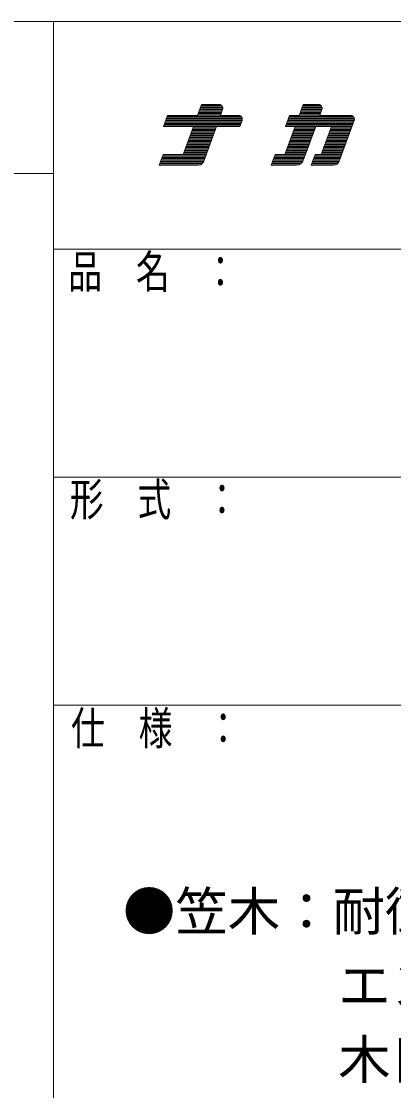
# Model space of a CAD drawing. Units: millimetres, scale not verified. Extents: x -600 to 612, y -415 to 416.
# Drawn here: x 380.7 to 454.2, y 204.4 to 415.5 of the extents above; entities that cross this region are included whole.
import ezdxf
from ezdxf.enums import TextEntityAlignment as Align

# ---------------------------------------------------------------- set-up
doc = ezdxf.new("R2010")
doc.units = ezdxf.units.MM
doc.header["$LTSCALE"] = 5
for name, color, linetype, lineweight in [('0-0_zumenwaku', 6, 'Continuous', 9), ('0-4_logo', 4, 'Continuous', 9), ('0-5_shade', 6, 'Continuous', 9)]:
    doc.layers.add(name, color=color, linetype=linetype, lineweight=lineweight)
doc.layers.add('0-1_moji', color=2, linetype='Continuous')
doc.layers.add('0-2_sunpou', color=7, linetype='Continuous')
doc.styles.add('ＭＳ Ｐゴシック', font='')
doc.styles.get('ＭＳ Ｐゴシック').set_extended_font_data('MS PGothic')

# ---------------------------------------------------------------- blocks, each defined once
blk = doc.blocks.new('nakalogo')
at = {"layer": '0-4_logo'}
for p, q in [((31.49, -504.04), (34.77, -495.04)), ((34.77, -495.04), (49.42, -495.04)), ((50.43, -504.04), (52.24, -499.07)), ((115.13, -504.04), (118.4, -495.04)), ((118.4, -495.04), (131.05, -495.04)), ((132.06, -504.04), (133.87, -499.07)), ((3.64, -513.04), (6.92, -504.04)), ((50.43, -504.04), (65.36, -504.04)), ((66.37, -513.04), (68.18, -508.07)), ((103.85, -513.04), (107.13, -504.04)), ((107.13, -504.04), (115.13, -504.04)), ((132.06, -504.04), (157.55, -504.04)), ((148.11, -541.75), (160.37, -508.07)), ((28.22, -513.04), (3.64, -513.04)), ((19.84, -536.04), (28.22, -513.04)), ((36.7, -541.75), (47.15, -513.04)), ((47.15, -513.04), (66.37, -513.04)), ((103.48, -536.04), (111.85, -513.04)), ((103.85, -513.04), (111.85, -513.04)), ((118.58, -541.1), (128.79, -513.04)), ((128.79, -513.04), (141.63, -513.04)), ((133.26, -536.04), (141.63, -513.04)), ((0.01, -545.04), (3.28, -536.04)), ((3.28, -536.04), (19.84, -536.04)), ((92.2, -545.04), (95.48, -536.04)), ((95.48, -536.04), (103.48, -536.04)), ((0.01, -545.04), (32, -545.04)), ((92.2, -545.04), (112.94, -545.04)), ((124.98, -545.04), (143.41, -545.04))]:
    blk.add_line(p, q, dxfattribs=at)
for points in [[(6.92, -504.04), (31.49, -504.04), (6.92, -504.04)], [(124.98, -545.04), (128.26, -536.04), (133.26, -536.04)]]:
    blk.add_lwpolyline(points, dxfattribs=at)
for centre, radius, start, end in [((49.42, -498.04), 3, 340.00015, 90), ((131.05, -498.04), 3, 340.00284, 90), ((65.36, -507.04), 3, 340.00284, 90), ((157.55, -507.04), 3, 339.99904, 90), ((32, -540.04), 5, 270, 340.00026), ((112.94, -539.04), 6, 270, 340.00094), ((143.41, -540.04), 5, 270, 339.99904)]:
    blk.add_arc(centre, radius, start, end, dxfattribs=at)
at = {"layer": '0-5_shade'}
for p, q in [((51.7, -500.54), (32.77, -500.54)), ((52.07, -499.54), (33.13, -499.54)), ((52.38, -498.54), (33.49, -498.54)), ((52.37, -497.54), (33.86, -497.54)), ((52.01, -496.54), (34.22, -496.54)), ((51.06, -495.54), (34.59, -495.54)), ((133.33, -500.54), (116.4, -500.54)), ((133.7, -499.54), (116.77, -499.54)), ((134, -498.54), (117.13, -498.54)), ((134, -497.54), (117.49, -497.54)), ((133.64, -496.54), (117.86, -496.54)), ((132.69, -495.54), (118.22, -495.54)), ((67.64, -509.54), (4.92, -509.54)), ((68.01, -508.54), (5.28, -508.54)), ((68.31, -507.54), (5.64, -507.54)), ((68.31, -506.54), (6.01, -506.54)), ((67.95, -505.54), (6.37, -505.54)), ((67.01, -504.54), (6.74, -504.54)), ((50.61, -503.54), (31.67, -503.54)), ((50.98, -502.54), (32.04, -502.54)), ((51.34, -501.54), (32.4, -501.54)), ((66.37, -513.04), (68.18, -508.07)), ((159.83, -509.54), (105.13, -509.54)), ((160.2, -508.54), (105.49, -508.54)), ((160.51, -507.54), (105.85, -507.54)), ((160.5, -506.54), (106.22, -506.54)), ((160.14, -505.54), (106.58, -505.54)), ((159.2, -504.54), (106.95, -504.54)), ((132.24, -503.54), (115.31, -503.54)), ((132.61, -502.54), (115.68, -502.54)), ((132.97, -501.54), (116.04, -501.54)), ((148.11, -541.75), (160.37, -508.07)), ((66.55, -512.54), (3.82, -512.54)), ((66.92, -511.54), (4.19, -511.54)), ((67.28, -510.54), (4.55, -510.54)), ((45.15, -518.54), (26.22, -518.54)), ((45.51, -517.54), (26.58, -517.54)), ((45.88, -516.54), (26.94, -516.54)), ((46.24, -515.54), (27.31, -515.54)), ((46.6, -514.54), (27.67, -514.54)), ((46.97, -513.54), (28.04, -513.54)), ((158.74, -512.54), (104.03, -512.54)), ((159.11, -511.54), (104.4, -511.54)), ((159.47, -510.54), (104.76, -510.54)), ((126.79, -518.54), (109.85, -518.54)), ((127.15, -517.54), (110.21, -517.54)), ((127.52, -516.54), (110.58, -516.54)), ((127.88, -515.54), (110.94, -515.54)), ((128.24, -514.54), (111.3, -514.54)), ((128.61, -513.54), (111.67, -513.54)), ((156.56, -518.54), (139.63, -518.54)), ((156.92, -517.54), (139.99, -517.54)), ((157.29, -516.54), (140.36, -516.54)), ((157.65, -515.54), (140.72, -515.54)), ((158.01, -514.54), (141.08, -514.54)), ((158.38, -513.54), (141.45, -513.54)), ((41.87, -527.54), (22.94, -527.54)), ((42.24, -526.54), (23.3, -526.54)), ((42.6, -525.54), (23.67, -525.54)), ((42.96, -524.54), (24.03, -524.54)), ((43.33, -523.54), (24.39, -523.54)), ((43.69, -522.54), (24.76, -522.54)), ((44.06, -521.54), (25.12, -521.54)), ((44.42, -520.54), (25.49, -520.54)), ((44.78, -519.54), (25.85, -519.54)), ((123.51, -527.54), (106.57, -527.54)), ((123.88, -526.54), (106.94, -526.54)), ((124.24, -525.54), (107.3, -525.54)), ((124.6, -524.54), (107.67, -524.54)), ((124.97, -523.54), (108.03, -523.54)), ((125.33, -522.54), (108.39, -522.54)), ((125.7, -521.54), (108.76, -521.54)), ((126.06, -520.54), (109.12, -520.54)), ((126.42, -519.54), (109.49, -519.54)), ((153.28, -527.54), (136.35, -527.54)), ((153.65, -526.54), (136.72, -526.54)), ((154.01, -525.54), (137.08, -525.54)), ((154.37, -524.54), (137.45, -524.54)), ((154.74, -523.54), (137.81, -523.54)), ((155.1, -522.54), (138.17, -522.54)), ((155.47, -521.54), (138.54, -521.54)), ((155.83, -520.54), (138.9, -520.54)), ((156.19, -519.54), (139.26, -519.54)), ((38.6, -536.54), (3.1, -536.54)), ((38.96, -535.54), (20.02, -535.54)), ((39.32, -534.54), (20.39, -534.54)), ((39.69, -533.54), (20.75, -533.54)), ((40.05, -532.54), (21.12, -532.54)), ((40.42, -531.54), (21.48, -531.54)), ((40.78, -530.54), (21.84, -530.54)), ((41.14, -529.54), (22.21, -529.54)), ((41.51, -528.54), (22.57, -528.54)), ((120.24, -536.54), (95.3, -536.54)), ((120.6, -535.54), (103.66, -535.54)), ((120.97, -534.54), (104.03, -534.54)), ((121.33, -533.54), (104.39, -533.54)), ((121.69, -532.54), (104.75, -532.54)), ((122.06, -531.54), (105.12, -531.54)), ((122.42, -530.54), (105.48, -530.54)), ((122.78, -529.54), (105.85, -529.54)), ((123.15, -528.54), (106.21, -528.54)), ((150.01, -536.54), (128.08, -536.54)), ((150.37, -535.54), (133.44, -535.54)), ((150.73, -534.54), (133.81, -534.54)), ((151.1, -533.54), (134.17, -533.54)), ((151.46, -532.54), (134.53, -532.54)), ((151.83, -531.54), (134.9, -531.54)), ((152.19, -530.54), (135.26, -530.54)), ((152.55, -529.54), (135.63, -529.54)), ((152.92, -528.54), (135.99, -528.54)), ((34.16, -544.54), (0.19, -544.54)), ((35.57, -543.54), (0.56, -543.54)), ((36.32, -542.54), (0.92, -542.54)), ((36.78, -541.54), (1.28, -541.54)), ((37.14, -540.54), (1.65, -540.54)), ((37.5, -539.54), (2.01, -539.54)), ((37.87, -538.54), (2.37, -538.54)), ((38.23, -537.54), (2.74, -537.54)), ((115.29, -544.54), (92.38, -544.54)), ((116.88, -543.54), (92.75, -543.54)), ((117.81, -542.54), (93.11, -542.54)), ((118.39, -541.54), (93.48, -541.54)), ((118.78, -540.54), (93.84, -540.54)), ((119.15, -539.54), (94.2, -539.54)), ((119.51, -538.54), (94.57, -538.54)), ((119.87, -537.54), (94.93, -537.54)), ((145.57, -544.54), (125.16, -544.54)), ((146.98, -543.54), (125.53, -543.54)), ((147.73, -542.54), (125.89, -542.54)), ((148.19, -541.54), (126.26, -541.54)), ((148.55, -540.54), (126.62, -540.54)), ((148.91, -539.54), (126.98, -539.54)), ((149.28, -538.54), (127.35, -538.54)), ((149.64, -537.54), (127.71, -537.54))]:
    blk.add_line(p, q, dxfattribs=at)
for points in [[(49.42, -495.04), (34.77, -495.04), (31.49, -504.04), (6.92, -504.04), (3.64, -513.04), (28.22, -513.04), (19.84, -536.04), (3.28, -536.04), (0.01, -545.04), (32, -545.04)], [(65.36, -504.04), (50.43, -504.04), (52.24, -499.07)], [(131.05, -495.04), (118.4, -495.04), (115.13, -504.04), (107.13, -504.04), (103.85, -513.04), (111.85, -513.04), (103.48, -536.04), (95.48, -536.04), (92.2, -545.04), (112.94, -545.04)], [(157.55, -504.04), (132.06, -504.04), (133.87, -499.07)], [(36.7, -541.75), (47.15, -513.04), (66.37, -513.04)], [(118.58, -541.1), (128.79, -513.04), (141.63, -513.04)], [(141.63, -513.04), (133.26, -536.04), (128.26, -536.04), (124.98, -545.04), (143.41, -545.04)]]:
    blk.add_lwpolyline(points, dxfattribs=at)
for centre, radius, start, end in [((49.42, -498.04), 3, 340.00015, 90), ((131.05, -498.04), 3, 340.00284, 90), ((65.36, -507.04), 3, 340.00284, 90), ((157.55, -507.04), 3, 339.99904, 90), ((32, -540.04), 5, 270, 340.00026), ((112.94, -539.04), 6, 270, 340.001), ((143.41, -540.04), 5, 270, 339.99904)]:
    blk.add_arc(centre, radius, start, end, dxfattribs=at)
blk = doc.blocks.new('ナカ工業ロゴa')
at = {"layer": '0-4_logo'}
blk.add_blockref('nakalogo', (0, 69.3), dxfattribs=at)

msp = doc.modelspace()

# ---------------------------------------------------------------- linework, layer by layer
at = {"layer": '0-0_zumenwaku'}
for p, q in [((387.062, 415.527), (387.062, -415.473)), ((-599.938, 385.527), (387.062, 385.527)), ((387.062, 370.527), (600.062, 370.527)), ((387.062, 325.527), (600.062, 325.527)), ((387.062, 280.527), (600.062, 280.527))]:
    msp.add_line(p, q, dxfattribs=at)
msp.add_lwpolyline([(-599.938, -415.473), (600.062, -415.473), (600.062, 415.527), (-599.938, 415.527)], close=True, dxfattribs=at)

# ---------------------------------------------------------------- block references
at = {"layer": '0-2_sunpou', "xscale": 0.24, "yscale": 0.24}
msp.add_blockref('ナカ工業ロゴa', (407.914, 501.294), dxfattribs=at)

# ---------------------------------------------------------------- texts
at = {"layer": '0-0_zumenwaku', "style": 'ＭＳ Ｐゴシック', "width": 0.75}
for s, p in [('品\u3000名\u3000：', (389.975, 360.899)), ('形\u3000式\u3000：', (390.281, 315.929)), ('仕\u3000様\u3000：', (390.521, 270.761))]:
    msp.add_text(s, height=6.525, dxfattribs=at).set_placement(p, align=Align.BOTTOM_LEFT)
at = {"layer": '0-1_moji', "style": 'ＭＳ Ｐゴシック'}
for s, p in [('●笠木：耐衝撃性硬質樹脂', (400.77, 233.756)), ('エンボス仕上げ', (443.261, 219.152)), ('木目調色は超微粒子木粉配合', (443.261, 204.477))]:
    msp.add_text(s, height=7.588, dxfattribs=at).set_placement(p, align=Align.BOTTOM_LEFT)

doc.saveas('drawing.dxf')
